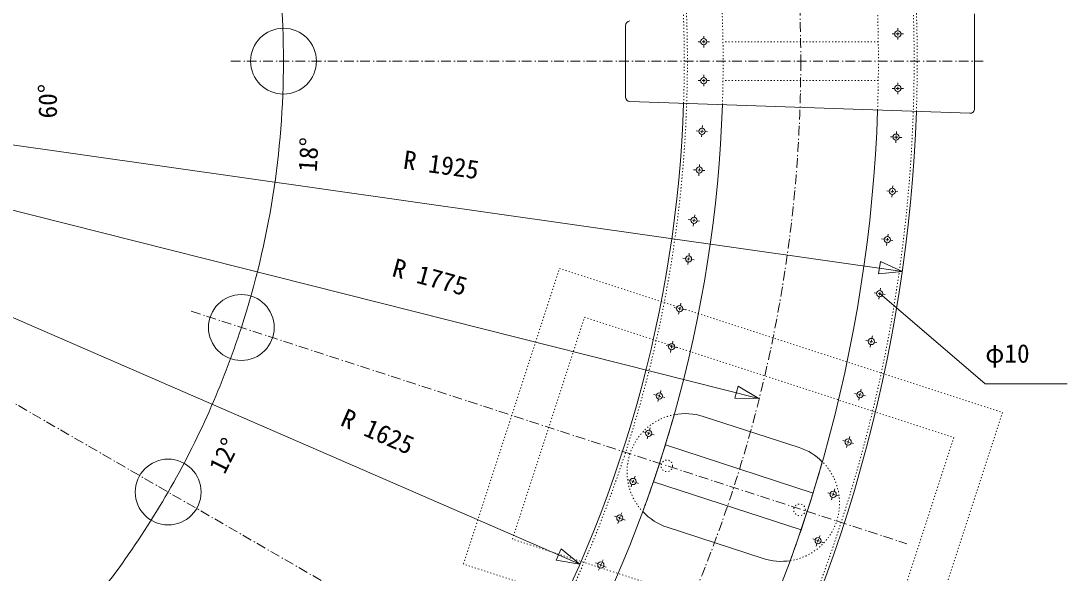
# Model space of a CAD drawing. Units: millimetres, scale not verified. Extents: x -3900 to 3900, y -2750 to 2750.
# Drawn here: x -678 to 669, y -356 to 355 of the extents above; entities that cross this region are included whole.
import ezdxf
from ezdxf.enums import TextEntityAlignment as Align

# ---------------------------------------------------------------- set-up
doc = ezdxf.new("R2010")
doc.units = ezdxf.units.MM
doc.header["$LTSCALE"] = 20
doc.linetypes.add('USER5', pattern=[0.208282, 0.069427, -0.138855])
doc.linetypes.add('USER6', pattern=[1.041641, 0.625, -0.208282, 0.069427, -0.138931])
doc.layers.add('0-1_IMPORTED', color=30, linetype='Continuous', lineweight=18)
doc.styles.add('ＭＳ ゴシック', font='')
doc.styles.get('ＭＳ ゴシック').set_extended_font_data('MS Gothic')

msp = doc.modelspace()

# ---------------------------------------------------------------- linework, layer by layer
at = {"layer": '0-1_IMPORTED'}
for p, q in [((550.37, 363.9), (550.37, 241.73)), ((100.65, 257.01), (100.65, 348.61)), ((447.22, 337.81), (444.2, 337.81)), ((453.5, 337.81), (449.5, 337.81)), ((451.5, 345.12), (451.5, 342.1)), ((451.5, 339.81), (451.5, 335.81)), ((458.81, 337.82), (455.79, 337.81)), ((197.22, 327.81), (194.2, 327.81)), ((203.5, 327.81), (199.5, 327.81)), ((201.5, 335.11), (201.5, 332.1)), ((201.5, 329.81), (201.5, 325.81)), ((201.5, 323.53), (201.51, 320.51)), ((208.81, 327.81), (205.79, 327.81)), ((451.5, 333.53), (451.51, 330.51)), ((201.5, 285.11), (201.5, 282.1)), ((197.22, 277.81), (194.2, 277.81)), ((203.5, 277.81), (199.5, 277.81)), ((201.5, 279.81), (201.51, 275.81)), ((201.51, 273.53), (201.51, 270.51)), ((208.81, 277.81), (205.79, 277.81)), ((451.5, 275.12), (451.5, 272.1)), ((451.5, 269.81), (451.5, 265.81)), ((447.22, 267.81), (444.2, 267.81)), ((453.5, 267.81), (449.5, 267.81)), ((451.51, 263.53), (451.51, 260.51)), ((458.81, 267.82), (455.79, 267.81)), ((544.16, 235.73), (106.44, 251.01)), ((199.54, 216.93), (199.76, 219.94)), ((194.95, 212.96), (191.95, 213.18)), ((201.22, 212.51), (197.23, 212.8)), ((198.7, 205.37), (198.92, 208.38)), ((199.08, 210.66), (199.38, 214.65)), ((206.51, 212.12), (203.5, 212.34)), ((445.04, 205.4), (442.03, 205.62)), ((451.31, 204.94), (447.32, 205.24)), ((449.17, 203.1), (449.46, 207.08)), ((449.62, 209.36), (449.84, 212.37)), ((456.59, 204.56), (453.59, 204.78)), ((448.78, 197.81), (449, 200.82)), ((191.46, 162.98), (188.45, 163.2)), ((197.73, 162.53), (193.74, 162.82)), ((195.59, 160.68), (195.88, 164.67)), ((196.05, 166.95), (196.27, 169.96)), ((203.02, 162.14), (200.01, 162.36)), ((195.2, 155.39), (195.42, 158.4)), ((440.15, 135.57), (437.15, 135.79)), ((446.42, 135.11), (442.43, 135.41)), ((444.28, 133.27), (444.57, 137.25)), ((444.74, 139.53), (444.96, 142.54)), ((451.71, 134.73), (448.7, 134.95)), ((443.9, 127.98), (444.12, 130.99)), ((184.68, 98.53), (181.7, 98.95)), ((190.91, 97.65), (186.95, 98.21)), ((188.65, 95.95), (189.21, 99.91)), ((189.52, 102.18), (189.94, 105.16)), ((196.16, 96.92), (193.17, 97.34)), ((187.91, 90.7), (188.33, 93.69)), ((433.64, 73.64), (430.66, 74.06)), ((439.87, 72.77), (435.91, 73.32)), ((436.87, 65.81), (437.29, 68.8)), ((437.61, 71.06), (438.17, 75.02)), ((438.48, 77.29), (438.9, 80.27)), ((445.12, 72.03), (442.13, 72.45)), ((182.57, 52.66), (182.99, 55.65)), ((177.73, 49.02), (174.74, 49.44)), ((183.95, 48.14), (179.99, 48.7)), ((180.95, 41.19), (181.37, 44.17)), ((181.69, 46.44), (182.25, 50.4)), ((189.2, 47.4), (186.21, 47.82)), ((423.9, 4.32), (420.91, 4.74)), ((430.13, 3.45), (426.16, 4)), ((427.87, 1.74), (428.42, 5.71)), ((428.74, 7.97), (429.16, 10.96)), ((435.38, 2.71), (432.39, 3.13)), ((172.17, -8.54), (171.55, -11.49)), ((427.13, -3.51), (427.55, -0.52)), ((166.47, -14.81), (163.52, -14.19)), ((172.63, -16.1), (168.71, -15.28)), ((169.79, -19.88), (169.17, -22.84)), ((171.08, -13.73), (170.26, -17.65)), ((177.82, -17.18), (174.86, -16.57)), ((418.78, -50.74), (418.16, -53.69)), ((156.06, -63.82), (153.11, -63.2)), ((162.21, -65.11), (158.3, -64.29)), ((160.66, -62.74), (159.84, -66.65)), ((161.75, -57.55), (161.13, -60.5)), ((167.4, -66.19), (164.45, -65.57)), ((413.09, -57), (410.14, -56.39)), ((419.24, -58.29), (415.33, -57.47)), ((416.41, -62.08), (415.79, -65.03)), ((417.7, -55.93), (416.88, -59.84)), ((424.43, -59.38), (421.48, -58.76)), ((159.37, -68.89), (158.76, -71.84)), ((146.49, -120.94), (145.66, -123.84)), ((404.23, -119.21), (403.61, -122.16)), ((140.36, -126.78), (137.46, -125.95)), ((143.3, -132.08), (142.47, -134.98)), ((146.4, -128.51), (142.56, -127.41)), ((145.03, -126.04), (143.93, -129.88)), ((151.5, -129.97), (148.6, -129.14)), ((398.54, -125.48), (395.59, -124.86)), ((404.69, -126.76), (400.78, -125.94)), ((401.85, -130.55), (401.24, -133.5)), ((403.14, -124.4), (402.32, -128.31)), ((409.88, -127.85), (406.93, -127.23)), ((163.58, -151.98), (163.58, -151.98)), ((126.58, -174.84), (123.68, -174.01)), ((131.25, -174.1), (130.15, -177.94)), ((132.71, -169), (131.88, -171.9)), ((129.52, -180.14), (128.69, -183.04)), ((132.62, -176.57), (128.78, -175.47)), ((137.72, -178.03), (134.82, -177.2)), ((383.43, -186.07), (380.53, -185.24)), ((389.48, -187.8), (385.63, -186.7)), ((388.1, -185.33), (387, -189.18)), ((389.57, -180.23), (388.73, -183.13)), ((394.57, -189.26), (391.67, -188.43)), ((342.46, -252.83), (152.25, -191.03)), ((386.37, -191.37), (385.54, -194.27)), ((106.53, -236.55), (103.7, -235.51)), ((108.03, -244.88), (109.07, -242.05)), ((112.43, -238.72), (108.68, -237.34)), ((109.86, -239.91), (111.24, -236.15)), ((112.03, -234.01), (113.07, -231.18)), ((117.41, -240.55), (114.57, -239.51)), ((327.01, -300.38), (136.79, -238.58)), ((364.14, -253.36), (361.24, -252.53)), ((370.18, -255.09), (366.34, -253.99)), ((368.81, -252.62), (367.71, -256.46)), ((370.27, -247.52), (369.44, -250.42)), ((375.28, -256.55), (372.38, -255.72)), ((367.08, -258.66), (366.25, -261.56)), ((89.39, -283.63), (86.56, -282.59)), ((94.89, -281.09), (95.94, -278.26)), ((90.9, -291.96), (91.94, -289.13)), ((95.29, -285.8), (91.54, -284.42)), ((92.73, -286.99), (94.11, -283.23)), ((100.27, -287.63), (97.44, -286.59)), ((154.63, -296.95), (278.27, -337.12)), ((350.34, -310.21), (351.38, -307.38)), ((344.84, -312.75), (342.01, -311.71)), ((346.34, -321.08), (347.38, -318.25)), ((350.74, -314.92), (346.98, -313.54)), ((348.17, -316.11), (349.55, -312.35)), ((355.72, -316.75), (352.88, -315.71)), ((65.11, -343.72), (62.36, -342.5)), ((67.29, -349.38), (66.06, -352.14)), ((70.86, -346.28), (67.2, -344.65)), ((69.84, -343.64), (68.22, -347.29)), ((72, -338.79), (70.77, -341.55)), ((75.7, -348.43), (72.94, -347.21))]:
    msp.add_line(p, q, dxfattribs=at)
at = {"layer": '0-1_IMPORTED', "linetype": 'USER5'}
for p, q in [((426.5, 327.8), (226.5, 327.8)), ((426.5, 277.8), (226.5, 277.8)), ((354.28, -212.57), (354.28, -212.57)), ((372.77, -288.97), (372.77, -288.97))]:
    msp.add_line(p, q, dxfattribs=at)
at = {"layer": '0-1_IMPORTED', "color": 1}
for p, q in [((-1448.5, 302.8), (42.09, -344.31)), ((-1448.5, 302.8), (272.59, -131.32)), ((-1448.5, 302.8), (457.4, 32.26)), ((428.15, 3.73), (564.14, -112.27)), ((564.14, -112.27), (669.48, -112.27))]:
    msp.add_line(p, q, dxfattribs=at)
at = {"layer": '0-1_IMPORTED', "color": 1, "linetype": 'USER6'}
for p, q in [((-407.57, 302.8), (561.5, 302.8)), ((-458.52, -18.87), (463.12, -318.33)), ((-843.24, -46.65), (395.75, -761.98))]:
    msp.add_line(p, q, dxfattribs=at)
at = {"layer": '0-1_IMPORTED', "color": 1}
for points in [[(457.4, 32.26), (426.49, 29.02), (429.01, 44.9)], [(272.59, -131.32), (241.53, -130.78), (245.96, -115.31)], [(42.09, -344.31), (11.4, -339.45), (17.95, -324.76)]]:
    msp.add_lwpolyline(points, close=True, dxfattribs=at)
at = {"layer": '0-1_IMPORTED', "linetype": 'USER5'}
for points in [[(-107.8, -344.16), (15.8, 36.26), (586.44, -149.15), (462.83, -529.57)], [(-44.8, -312.06), (47.9, -26.74), (523.43, -181.25), (430.73, -466.57)]]:
    msp.add_lwpolyline(points, close=True, dxfattribs=at)
at = {"layer": '0-1_IMPORTED'}
msp.add_lwpolyline([(324.62, -194.46), (200.98, -154.29), (200.98, -154.29)], dxfattribs=at)
at = {"layer": '0-1_IMPORTED', "color": 1, "linetype": 'USER6'}
msp.add_circle((-1448.5, 302.8), 1775, dxfattribs=at)
at = {"layer": '0-1_IMPORTED', "color": 1}
for centre in [(-339.68, 302.8), (-393.95, -39.85), (-488.23, -251.61)]:
    msp.add_circle(centre, 42.34, dxfattribs=at)
at = {"layer": '0-1_IMPORTED'}
for centre in [(451.5, 337.81), (201.5, 327.81), (201.5, 277.81), (451.5, 267.81), (199.23, 212.65), (449.31, 205.09), (195.73, 162.67), (444.43, 135.26), (188.93, 97.93), (437.89, 73.04), (181.97, 48.42), (428.15, 3.73), (170.67, -15.69), (417.29, -57.88), (160.25, -64.7), (144.48, -127.96), (402.73, -126.35), (130.7, -176.02), (387.55, -187.25), (110.55, -238.03), (368.26, -254.54), (93.42, -285.11), (348.86, -314.23), (69.03, -345.47)]:
    msp.add_circle(centre, 4, dxfattribs=at)
at = {"layer": '0-1_IMPORTED', "linetype": 'USER5'}
for centre in [(154.03, -217.89), (324.91, -274.47)]:
    msp.add_circle(centre, 7.5, dxfattribs=at)
for centre, radius, start, end in [((-1448.5, 302.8), 1921, 330.29766, 29.70238), ((-1448.5, 302.8), 1925, 358.07487, 29.70238), ((-1448.5, 302.8), 1875, 358.07686, 29.69803), ((-1448.5, 302.8), 1675, 358.08599, 29.67895), ((-1448.5, 302.8), 1625, 358.08862, 29.67229), ((-1448.5, 302.8), 1629, 330.35261, 29.67354), ((177.81, -225.62), 75, 100.93445, 162.00014), ((-1448.5, 302.8), 1675, 339.75423, 344.21395), ((-1447.92, 302.63), 1674.4, 344.21395, 344.24588), ((177.81, -225.62), 75, 161.99992, 223.06569), ((-1448.5, 302.8), 1875, 339.95379, 344.0463), ((301.44, -265.79), 75, 342.00007, 45.20894), ((301.44, -265.79), 75, 278.79109, 341.99997)]:
    msp.add_arc(centre, radius, start, end, dxfattribs=at)
at = {"layer": '0-1_IMPORTED', "color": 1}
for start, end in [(0.00002, 18.00003), (342.00001, 0.00002), (330.00001, 342.00002), (318.00002, 330.00002)]:
    msp.add_arc((-1448.5, 302.8), 1108.82, start, end, dxfattribs=at)
at = {"layer": '0-1_IMPORTED'}
for centre, radius, start, end in [((106.65, 348.61), 6, 92.00087, 180.00068), ((106.65, 257.01), 6, 180, 268.0004), ((-1448.5, 302.8), 1625, 330.35261, 358.08862), ((-1448.5, 302.8), 1675, 330.3419, 358.08599), ((-1448.5, 302.8), 1875, 330.30578, 358.07686), ((-1448.5, 302.8), 1925, 330.29766, 358.07487), ((544.37, 241.73), 6, 268.00034, 0.00108), ((-1448.5, 302.8), 1675, 339.75423, 344.21395), ((-1447.92, 302.63), 1674.4, 344.21395, 344.24588), ((177.81, -225.62), 75, 72.00007, 100.93448), ((301.44, -265.79), 75, 45.2089, 71.99997), ((-1448.5, 302.8), 1875, 339.95379, 344.0463), ((177.81, -225.62), 75, 223.06567, 252.00016), ((301.44, -265.79), 75, 252.00005, 278.79118)]:
    msp.add_arc(centre, radius, start, end, dxfattribs=at)

# ---------------------------------------------------------------- texts
at = {"layer": '0-1_IMPORTED', "color": 7, "style": 'ＭＳ ゴシック'}
for s, rotation, p in [('60°', 89.999, (-624.29, 229.13)), ('18°', 86.55, (-289.82, 159.15)), ('R 1925', 351.921, (-187.44, 157.53)), ('R 1775', 344.628, (-203.13, 19.65)), ('R 1625', 336.533, (-270.7, -171.83)), ('12°', 63.417, (-409.16, -233.07))]:
    msp.add_text(s, height=23.88, rotation=rotation, dxfattribs=at).set_placement(p, align=Align.BOTTOM_LEFT)
msp.add_text('φ10', height=23.88, dxfattribs=at).set_placement((564.1, -92.37), align=Align.BOTTOM_LEFT)

doc.saveas('drawing.dxf')
